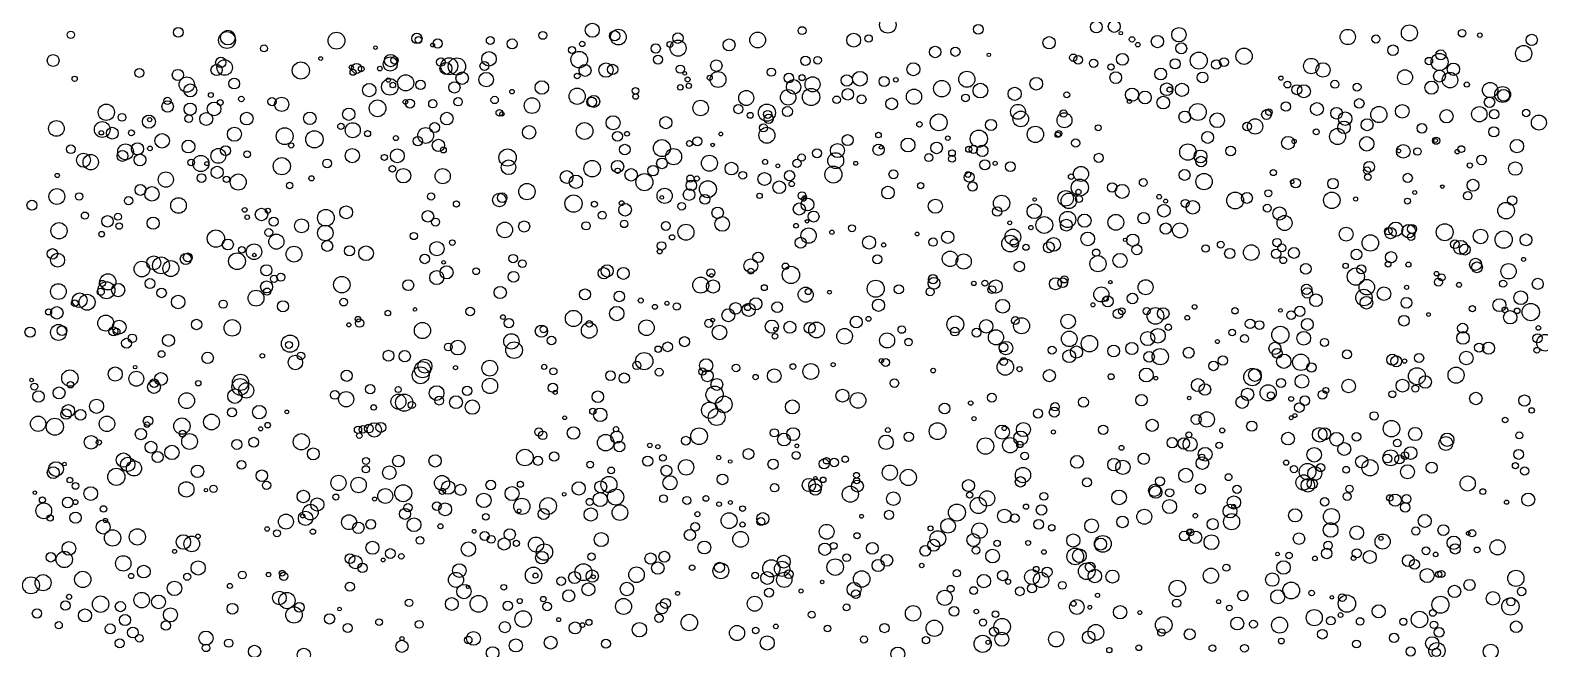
# Model space of a CAD drawing. Extents: x -296 to 296, y -196 to 196.
# Drawn here: x 84.6 to 215.2, y 38.5 to 92 of the extents above; entities that cross this region are included whole.
import ezdxf

# ---------------------------------------------------------------- set-up
doc = ezdxf.new("R2010")
doc.units = 0

msp = doc.modelspace()

# ---------------------------------------------------------------- linework, layer by layer
at = {"layer": 'VIA'}
for centre, radius in [((158.822, 92.4856), 0.7156), ((176.858, 92.304), 0.5069), ((178.4044, 92.3496), 0.5149), ((88.1592, 91.6204), 0.3103), ((97.4573, 91.8365), 0.4119), ((101.6659, 91.1706), 0.73), ((101.7436, 91.3801), 0.6342), ((111.1408, 91.1186), 0.7317), ((118.0887, 91.315), 0.4481), ((118.2341, 91.183), 0.292), ((124.4411, 91.1332), 0.3438), ((128.9829, 91.5728), 0.3383), ((133.2615, 92.02), 0.6034), ((135.1977, 91.5439), 0.4405), ((135.5215, 91.4239), 0.6789), ((140.6664, 91.3382), 0.4512), ((147.5676, 91.174), 0.6824), ((151.409, 91.9871), 0.3415), ((155.8688, 91.1573), 0.6033), ((157.1621, 91.3066), 0.3186), ((166.649, 92.1007), 0.4166), ((172.7718, 90.9411), 0.5322), ((178.9702, 91.7647), 0.1523), ((179.9433, 91.2299), 0.2339), ((182.1446, 91.0414), 0.5319), ((183.9997, 91.6298), 0.6254), ((198.6036, 91.4351), 0.6614), ((201.0403, 91.2606), 0.3477), ((203.9332, 91.7919), 0.6949), ((208.4961, 91.7644), 0.3265), ((210.0287, 91.5934), 0.2), ((214.5157, 91.1818), 0.4936), ((104.8759, 90.4467), 0.301), ((114.511, 90.5094), 0.1556), ((119.4523, 90.7434), 0.1612), ((119.8834, 90.8715), 0.3938), ((124.3279, 89.5451), 0.6268), ((126.3258, 90.8357), 0.434), ((131.507, 90.3096), 0.307), ((132.1291, 89.4768), 0.7183), ((132.3918, 90.8334), 0.2317), ((138.7518, 90.4376), 0.3952), ((139.9805, 90.7989), 0.2489), ((140.6823, 90.4706), 0.6961), ((145.0981, 90.7498), 0.5174), ((162.9145, 90.1414), 0.4933), ((164.6667, 90.1623), 0.3996), ((180.4489, 90.7725), 0.1995), ((184.1983, 90.4549), 0.4719), ((185.7176, 89.3927), 0.7375), ((189.6381, 89.7708), 0.7018), ((202.5126, 90.2926), 0.4561), ((206.6438, 89.8871), 0.4352), ((213.8171, 90.0013), 0.7033), ((86.631, 89.4032), 0.5121), ((100.767, 88.5812), 0.4842), ((101.1291, 89.2405), 0.4482), ((101.4641, 88.792), 0.6696), ((108.0564, 88.5398), 0.7434), ((109.7686, 89.5703), 0.1618), ((112.4225, 88.8229), 0.1842), ((112.875, 88.7187), 0.4365), ((113.2722, 88.6727), 0.244), ((114.8894, 88.702), 0.1977), ((115.7846, 89.1022), 0.6137), ((115.8222, 89.3966), 0.5367), ((116.1575, 89.418), 0.3234), ((120.1543, 89.2707), 0.3697), ((120.6001, 88.721), 0.5181), ((120.8908, 88.9117), 0.7339), ((121.5522, 88.8883), 0.7452), ((123.9315, 88.9315), 0.3831), ((132.6344, 88.5496), 0.5187), ((134.4436, 88.5726), 0.6188), ((135.022, 88.6288), 0.4443), ((138.9501, 89.4826), 0.3871), ((140.8682, 88.6545), 0.3545), ((143.989, 88.959), 0.4942), ((151.6984, 89.3742), 0.403), ((152.7467, 89.4284), 0.3306), ((161.0315, 88.65), 0.5655), ((167.5631, 89.8895), 0.1515), ((174.8606, 89.6492), 0.3157), ((175.282, 89.4613), 0.3664), ((176.6184, 89.1612), 0.3583), ((178.1322, 88.843), 0.2703), ((179.1138, 89.5036), 0.5154), ((183.6797, 89.1117), 0.4424), ((187.2309, 89.0595), 0.4122), ((187.8993, 89.2617), 0.3821), ((195.4431, 88.9269), 0.6631), ((196.4578, 88.5871), 0.6203), ((205.6235, 89.3566), 0.3206), ((206.5395, 89.2745), 0.7364), ((207.7374, 88.6425), 0.5324), ((88.4903, 87.8233), 0.2262), ((94.0809, 88.3321), 0.3855), ((97.4217, 88.1541), 0.4847), ((98.1861, 87.3187), 0.6618), ((102.2898, 87.4046), 0.4651), ((112.5655, 88.3807), 0.2592), ((115.7519, 87.1242), 0.7138), ((115.6204, 87.7077), 0.187), ((116.0129, 87.2763), 0.2395), ((117.1224, 87.468), 0.6961), ((118.4128, 87.2921), 0.4053), ((121.3394, 87.073), 0.4844), ((122.005, 87.8746), 0.5415), ((124.0873, 87.7514), 0.625), ((128.8934, 87.0692), 0.5847), ((131.9572, 88.0613), 0.2412), ((141.2625, 88.2833), 0.156), ((141.5099, 87.7641), 0.2192), ((143.4227, 87.9148), 0.2157), ((144.1369, 87.7579), 0.6857), ((148.7418, 88.3952), 0.358), ((150.2642, 87.8932), 0.4123), ((150.6747, 87.1242), 0.6238), ((151.4115, 87.9246), 0.2639), ((152.312, 87.3459), 0.6508), ((155.27, 87.6803), 0.4968), ((156.4137, 87.8262), 0.6331), ((158.4995, 87.5885), 0.4319), ((159.515, 87.7336), 0.1915), ((163.4928, 86.9694), 0.711), ((165.6609, 87.7812), 0.697), ((171.6652, 87.3916), 0.5459), ((178.538, 87.9235), 0.5095), ((182.4279, 88.2328), 0.5094), ((186.0428, 87.9386), 0.4663), ((192.819, 87.879), 0.1815), ((193.3857, 87.3241), 0.2934), ((197.4875, 87.3497), 0.3477), ((203.5581, 87.9527), 0.6458), ((205.8442, 87.055), 0.568), ((206.5373, 88.0549), 0.5115), ((207.4522, 87.7079), 0.6702), ((208.8998, 87.3215), 0.2263), ((210.9143, 86.8501), 0.6595), ((96.5193, 85.914), 0.3063), ((98.491, 86.8166), 0.5561), ((100.2657, 86.4156), 0.2113), ((102.9107, 86.0718), 0.2367), ((105.5595, 85.8485), 0.3601), ((106.3996, 85.6171), 0.6206), ((113.9704, 86.8447), 0.572), ((121.6501, 85.842), 0.3695), ((124.816, 85.9922), 0.3175), ((126.3191, 86.7071), 0.1942), ((128.0476, 85.5058), 0.6734), ((131.9529, 86.3118), 0.7022), ((133.212, 85.8172), 0.4271), ((133.3845, 85.8685), 0.5202), ((136.9942, 86.7879), 0.2888), ((137.0071, 86.2848), 0.2382), ((140.8763, 87.0763), 0.2383), ((141.6067, 87.2113), 0.229), ((146.5796, 86.1649), 0.6522), ((150.2052, 86.2168), 0.6657), ((152.1854, 86.2459), 0.7472), ((154.3995, 86.0089), 0.3226), ((155.3609, 86.4772), 0.4945), ((156.5508, 86.0441), 0.3854), ((161.0861, 86.2731), 0.6586), ((165.54, 86.1721), 0.3296), ((166.8267, 86.8004), 0.6342), ((169.7943, 86.5264), 0.569), ((174.2984, 86.4367), 0.2578), ((179.9448, 86.4477), 0.5712), ((181.0622, 86.2056), 0.5502), ((182.6435, 85.7657), 0.5472), ((182.9425, 86.917), 0.5438), ((183.198, 86.8885), 0.2228), ((184.2654, 86.8701), 0.5665), ((194.1979, 86.8795), 0.4302), ((194.8058, 86.7395), 0.5631), ((199.4092, 87.0968), 0.3411), ((210.8603, 85.794), 0.4505), ((211.9988, 86.464), 0.6878), ((212.0823, 86.3994), 0.5109), ((91.2272, 84.9272), 0.7025), ((96.5327, 85.4259), 0.4929), ((98.4763, 85.1907), 0.5259), ((99.867, 84.3476), 0.5601), ((100.5491, 85.2212), 0.5926), ((101.0859, 85.772), 0.2531), ((103.3781, 84.3804), 0.5488), ((108.8256, 84.4069), 0.5398), ((112.1969, 84.7522), 0.5315), ((114.6906, 85.2694), 0.7222), ((117.0926, 85.8152), 0.2022), ((117.4871, 85.6789), 0.3863), ((119.4659, 85.6628), 0.3561), ((120.6794, 84.3831), 0.5423), ((125.2231, 84.8829), 0.2857), ((125.4406, 84.7798), 0.187), ((142.6296, 85.2934), 0.6699), ((145.8947, 85.201), 0.3964), ((146.9176, 84.6624), 0.2585), ((148.3628, 84.8904), 0.739), ((148.4293, 84.7387), 0.3496), ((150.1387, 84.9893), 0.4339), ((159.1588, 85.6558), 0.5077), ((170.0807, 84.9675), 0.6457), ((170.318, 84.3521), 0.6723), ((174.1023, 84.2387), 0.6443), ((174.0278, 84.8242), 0.3114), ((179.7205, 85.8704), 0.1833), ((184.5061, 84.526), 0.5045), ((185.6299, 84.9493), 0.7328), ((187.3095, 84.2367), 0.6339), ((191.5754, 84.7323), 0.4216), ((191.7881, 84.9335), 0.2785), ((193.2486, 85.4232), 0.4053), ((195.9334, 85.2143), 0.5574), ((197.6378, 84.8446), 0.5041), ((198.3779, 84.3711), 0.5835), ((199.5935, 85.6902), 0.4158), ((201.2939, 84.7304), 0.6994), ((203.3103, 85.0088), 0.5922), ((207.1418, 84.5813), 0.5759), ((209.9811, 84.7612), 0.662), ((211.2697, 84.7601), 0.405), ((214.0355, 84.866), 0.322), ((86.912, 83.526), 0.6782), ((90.875, 83.4396), 0.6819), ((91.7479, 83.1174), 0.5104), ((92.5877, 84.4851), 0.3376), ((94.9116, 84.1168), 0.5654), ((94.981, 84.2903), 0.182), ((98.3585, 84.3766), 0.3298), ((102.3039, 83.0287), 0.6078), ((106.6561, 82.8602), 0.7315), ((111.5238, 83.7098), 0.2785), ((112.5459, 83.376), 0.6488), ((118.8543, 82.9239), 0.6828), ((119.6302, 83.6092), 0.4296), ((127.798, 83.1913), 0.5815), ((132.5932, 83.3073), 0.7233), ((135.0574, 84.0207), 0.6067), ((139.6286, 84.0292), 0.5259), ((148.3593, 82.936), 0.6918), ((148.066, 83.5795), 0.3459), ((148.5244, 84.3606), 0.393), ((161.5603, 83.8828), 0.236), ((163.2245, 84.0529), 0.7295), ((167.7458, 83.8303), 0.4855), ((171.5867, 83.0142), 0.7034), ((177.0226, 83.589), 0.2567), ((189.9056, 83.6921), 0.3707), ((190.5894, 83.7014), 0.6588), ((198.2835, 83.6199), 0.5387), ((200.277, 83.8505), 0.5174), ((205.0163, 83.5399), 0.412), ((211.2368, 83.2368), 0.4331), ((215.1348, 84.0369), 0.6486), ((90.795, 83.1549), 0.1915), ((93.4006, 83.1461), 0.2556), ((93.9275, 81.7668), 0.5303), ((96.0564, 82.4588), 0.6269), ((98.3337, 81.9648), 0.5522), ((107.2221, 82.0555), 0.2235), ((109.225, 82.5871), 0.747), ((113.8325, 83.0798), 0.2602), ((116.2769, 82.6913), 0.2143), ((118.1771, 82.4357), 0.4054), ((119.9527, 82.0648), 0.535), ((135.4412, 82.8486), 0.4237), ((136.2597, 83.0694), 0.2098), ((139.2828, 81.8277), 0.7334), ((141.6661, 82.2263), 0.2519), ((142.3554, 82.4162), 0.3869), ((144.3757, 83.0499), 0.1602), ((155.3452, 82.5174), 0.4752), ((158.0144, 82.9562), 0.2371), ((160.5652, 82.0961), 0.6004), ((163.0425, 81.8516), 0.5051), ((164.0082, 82.6902), 0.1948), ((166.6909, 82.6409), 0.7433), ((173.5221, 82.9778), 0.2313), ((173.5966, 83.082), 0.2749), ((175.0735, 82.2645), 0.3557), ((186.4875, 82.7512), 0.5112), ((193.4432, 82.2789), 0.5674), ((193.9669, 82.4084), 0.1853), ((195.8792, 83.2337), 0.2551), ((197.7251, 82.8314), 0.6932), ((200.2472, 82.1977), 0.6236), ((206.2505, 82.4676), 0.3086), ((206.2012, 82.4865), 0.1653), ((213.235, 82.0038), 0.5803), ((88.1593, 81.7307), 0.3789), ((89.2549, 80.7813), 0.6077), ((89.8834, 80.6139), 0.6683), ((92.6271, 81.1568), 0.4738), ((92.8942, 81.5045), 0.6836), ((94.14, 80.8085), 0.5113), ((95.0036, 81.7994), 0.1989), ((99.4061, 80.4978), 0.7017), ((100.9146, 81.1584), 0.6427), ((101.5408, 81.6054), 0.4279), ((103.4108, 81.296), 0.2917), ((106.4049, 80.2657), 0.7452), ((112.4993, 81.1815), 0.6144), ((115.2782, 81.0191), 0.2634), ((116.4004, 81.1624), 0.5974), ((120.3817, 81.6629), 0.2534), ((125.9364, 81.0129), 0.7454), ((136.075, 81.7024), 0.4553), ((139.2847, 80.5087), 0.4611), ((140.2923, 81.0876), 0.6983), ((143.3934, 80.5252), 0.6914), ((143.6772, 82.1043), 0.1525), ((151.3683, 81.008), 0.3157), ((152.69, 81.3857), 0.3919), ((154.3149, 80.7464), 0.6854), ((154.4628, 81.6141), 0.6087), ((158.025, 81.6882), 0.4897), ((158.245, 81.8952), 0.1598), ((162.3613, 81.0081), 0.3472), ((164.3803, 80.907), 0.2982), ((164.3737, 81.386), 0.2875), ((165.8227, 81.7344), 0.2659), ((166.2282, 81.7244), 0.3611), ((166.9931, 81.5937), 0.4861), ((177.0703, 80.9863), 0.3912), ((184.7752, 81.4858), 0.7102), ((185.867, 81.1056), 0.5517), ((185.9246, 80.668), 0.4547), ((188.4733, 81.5816), 0.4183), ((203.4026, 81.547), 0.587), ((203.0194, 81.5898), 0.1686), ((204.6269, 81.5379), 0.323), ((208.0723, 81.5177), 0.193), ((208.4282, 81.7464), 0.2902), ((210.172, 80.8069), 0.4156), ((96.38, 79.1105), 0.6576), ((98.5687, 80.5845), 0.2821), ((99.9184, 80.486), 0.1713), ((100.8207, 79.7326), 0.5245), ((110.3212, 80.5083), 0.3744), ((115.9668, 80.0345), 0.2853), ((116.9239, 79.4428), 0.6288), ((120.3259, 79.4022), 0.6568), ((126.017, 80.1683), 0.6345), ((131.0462, 79.3287), 0.5596), ((133.2471, 80.0497), 0.7137), ((135.4528, 80.2315), 0.5295), ((135.4558, 79.867), 0.2249), ((136.627, 79.5216), 0.537), ((138.5248, 79.8803), 0.4525), ((145.3012, 80.0556), 0.5502), ((146.2802, 79.4816), 0.3333), ((148.1498, 79.1572), 0.5598), ((148.2028, 80.638), 0.2224), ((149.3101, 80.2996), 0.1647), ((150.3232, 79.445), 0.4448), ((150.9684, 80.5089), 0.3567), ((154.1139, 79.5422), 0.7382), ((156.045, 80.5147), 0.1696), ((159.3124, 79.573), 0.389), ((165.8686, 79.3064), 0.4341), ((165.762, 79.5431), 0.2423), ((167.2191, 80.3823), 0.4364), ((168.1059, 80.5115), 0.1821), ((169.4286, 80.2297), 0.4221), ((175.5321, 79.5974), 0.6496), ((184.4934, 79.5121), 0.4701), ((192.1607, 79.7172), 0.266), ((200.2686, 79.8966), 0.3114), ((200.4636, 80.2154), 0.4639), ((203.787, 79.2456), 0.4026), ((209.1604, 80.3274), 0.2259), ((213.0964, 80.0578), 0.5805), ((86.9856, 79.4623), 0.1835), ((94.1807, 78.2149), 0.4698), ((95.174, 77.8725), 0.6246), ((99.4669, 79.241), 0.3722), ((101.6209, 79.1316), 0.2758), ((102.6389, 78.8972), 0.6936), ((107.0867, 78.6006), 0.2805), ((108.971, 79.2126), 0.2267), ((127.6109, 78.066), 0.705), ((131.8451, 78.9174), 0.5818), ((137.7679, 78.8876), 0.7392), ((139.5183, 77.704), 0.658), ((141.8248, 78.6128), 0.4573), ((141.7431, 79.1924), 0.3112), ((142.2987, 79.2009), 0.2226), ((143.2597, 78.2749), 0.736), ((149.4307, 78.4455), 0.5417), ((150.5075, 78.7281), 0.2302), ((158.836, 77.9852), 0.5442), ((161.6669, 78.5838), 0.2707), ((166.15, 78.5065), 0.3944), ((174.6776, 79.3622), 0.2347), ((175.4315, 78.4157), 0.738), ((178.2227, 78.4247), 0.4099), ((179.0952, 78.0875), 0.6011), ((180.913, 78.8511), 0.3368), ((186.1771, 78.935), 0.7063), ((193.7877, 78.9182), 0.1631), ((194.0974, 78.8014), 0.4124), ((197.3284, 78.7547), 0.4591), ((200.3435, 79.3261), 0.2816), ((206.7826, 78.4953), 0.1504), ((209.4348, 78.6122), 0.5171), ((84.7985, 76.8891), 0.4321), ((86.9507, 77.6439), 0.68), ((88.8875, 77.6527), 0.3196), ((93.1552, 77.284), 0.363), ((97.4711, 76.8662), 0.6753), ((119.3176, 77.6489), 0.3066), ((121.5118, 76.9997), 0.2634), ((125.2247, 77.3422), 0.5805), ((125.4657, 77.5368), 0.4157), ((131.6373, 77.0328), 0.748), ((133.4441, 76.9806), 0.262), ((136.0991, 76.4981), 0.5414), ((135.8034, 77.0664), 0.2093), ((139.2719, 77.5637), 0.1586), ((140.9998, 76.8021), 0.3285), ((141.6291, 77.8091), 0.5023), ((142.9977, 77.4031), 0.4251), ((147.7274, 77.7009), 0.2308), ((151.1666, 76.5605), 0.5235), ((151.3945, 77.713), 0.3372), ((151.8693, 76.9519), 0.5557), ((151.5494, 77.4272), 0.1979), ((151.6467, 77.5791), 0.1555), ((162.9362, 76.8062), 0.611), ((168.6612, 77.0568), 0.7031), ((171.5192, 77.384), 0.1507), ((174.2065, 77.4852), 0.6716), ((174.4774, 77.2637), 0.6687), ((175.351, 77.4263), 0.2997), ((175.3131, 78.0413), 0.2327), ((182.2916, 77.6168), 0.2029), ((182.8497, 77.2458), 0.1725), ((184.5452, 77.0449), 0.3397), ((185.2041, 76.7113), 0.5822), ((188.8606, 77.3017), 0.7254), ((189.8785, 77.522), 0.4712), ((191.7348, 77.9207), 0.2937), ((197.2198, 77.3171), 0.7145), ((199.2808, 77.4261), 0.1783), ((203.768, 77.2494), 0.2546), ((204.3961, 77.9914), 0.1713), ((208.9867, 77.7074), 0.3612), ((212.3004, 76.4216), 0.718), ((212.8119, 77.3042), 0.4063), ((89.3773, 75.994), 0.3085), ((91.3271, 75.4996), 0.4975), ((92.2365, 75.8965), 0.3026), ((95.2737, 75.3412), 0.5259), ((103.198, 76.4874), 0.2058), ((103.4133, 75.8543), 0.1928), ((104.6524, 76.0919), 0.5378), ((105.2105, 76.4105), 0.218), ((105.7012, 75.4715), 0.392), ((110.2183, 75.8032), 0.7235), ((111.9703, 76.2789), 0.5579), ((119.0438, 75.931), 0.4995), ((119.7049, 75.4378), 0.3456), ((134.1263, 76.0202), 0.3451), ((144.1078, 76.2305), 0.4976), ((144.4981, 75.2692), 0.6359), ((152.3997, 75.9129), 0.4737), ((168.283, 76.3406), 0.4011), ((171.4949, 76.3665), 0.6317), ((172.3554, 75.1832), 0.7268), ((174.3778, 75.6573), 0.7037), ((175.8343, 75.5569), 0.5673), ((178.5497, 75.4167), 0.6838), ((180.953, 75.7727), 0.4929), ((182.696, 76.4172), 0.5477), ((191.6382, 76.6394), 0.3347), ((192.699, 76.1755), 0.5745), ((193.1364, 75.3548), 0.6526), ((87.1367, 74.6835), 0.6998), ((90.8228, 74.388), 0.2397), ((92.3468, 75.0905), 0.2816), ((100.7076, 74.0067), 0.7438), ((105.2805, 74.5302), 0.34), ((108.1177, 75.1046), 0.6051), ((110.1705, 74.488), 0.6706), ((117.8234, 74.2265), 0.3122), ((125.6929, 74.7563), 0.6738), ((127.3682, 75.0527), 0.4784), ((132.724, 75.1078), 0.3586), ((136.0185, 75.2739), 0.3205), ((139.623, 75.1033), 0.3863), ((141.3647, 74.5583), 0.6907), ((150.887, 75.1168), 0.1975), ((151.9712, 74.2609), 0.6606), ((151.8315, 75.498), 0.1568), ((153.9881, 74.5544), 0.1906), ((155.7217, 74.8979), 0.3007), ((161.3595, 74.4032), 0.1612), ((164.0065, 74.1196), 0.5356), ((169.6319, 74.143), 0.6839), ((169.3635, 75.3643), 0.1662), ((171.202, 74.9562), 0.1911), ((174.263, 75.1684), 0.5136), ((176.1129, 73.9771), 0.5936), ((182.8546, 74.8726), 0.485), ((184.0958, 74.7157), 0.6509), ((198.4605, 74.3867), 0.6007), ((202.1068, 74.646), 0.3246), ((202.3083, 74.4859), 0.4878), ((202.7528, 74.8155), 0.6177), ((203.8726, 74.6487), 0.5829), ((204.078, 74.1543), 0.3159), ((204.156, 74.8335), 0.3854), ((206.9881, 74.5528), 0.7303), ((210.0884, 74.1951), 0.6316), ((212.0876, 73.9167), 0.7466), ((86.5694, 72.6846), 0.4535), ((101.7455, 73.495), 0.4695), ((102.9558, 73.0344), 0.2883), ((104.0044, 72.8688), 0.6706), ((105.9396, 73.7418), 0.6545), ((107.4584, 72.6646), 0.6828), ((110.3354, 73.3739), 0.4746), ((112.2587, 72.9462), 0.4343), ((113.6905, 72.7378), 0.6349), ((119.8188, 73.1381), 0.6186), ((121.1521, 73.6571), 0.2431), ((139.2419, 73.3722), 0.3676), ((140.162, 74.1153), 0.2291), ((151.2829, 73.6464), 0.4721), ((157.2003, 73.6708), 0.5652), ((158.4609, 73.4564), 0.1845), ((162.7335, 73.7079), 0.3655), ((169.4007, 73.5749), 0.7201), ((169.7652, 73.6198), 0.3596), ((170.7722, 73.2591), 0.2663), ((172.7515, 73.2581), 0.4733), ((173.1576, 73.498), 0.5883), ((179.3571, 73.897), 0.155), ((180.018, 73.8585), 0.5291), ((180.3701, 73.0424), 0.4351), ((186.3112, 73.1447), 0.3168), ((187.6174, 73.4805), 0.2922), ((188.3984, 72.7172), 0.4447), ((190.2591, 72.7965), 0.6743), ((192.4857, 73.6555), 0.3659), ((192.8987, 73.1967), 0.3462), ((193.9462, 72.766), 0.4713), ((200.5589, 73.6307), 0.7116), ((207.8601, 73.5108), 0.3737), ((208.3644, 73.2431), 0.6102), ((208.7288, 73.0532), 0.4671), ((214.0235, 73.8954), 0.5117), ((87.0152, 72.1349), 0.6019), ((94.3037, 71.3737), 0.676), ((95.3313, 71.9101), 0.6038), ((95.9652, 71.6884), 0.7287), ((96.8112, 71.4178), 0.6906), ((98.1041, 72.2417), 0.4793), ((98.272, 72.3774), 0.3826), ((102.5337, 72.0479), 0.7246), ((104.0312, 72.5822), 0.1545), ((118.7659, 72.2438), 0.408), ((120.4015, 71.9505), 0.158), ((126.4135, 72.2715), 0.368), ((127.2188, 71.836), 0.3288), ((139.0847, 72.8931), 0.2101), ((146.9709, 71.6609), 0.5978), ((147.6054, 72.3788), 0.4532), ((149.9811, 71.612), 0.2826), ((157.9169, 72.21), 0.4001), ((164.2051, 72.2551), 0.6715), ((165.3869, 72.0209), 0.6574), ((170.2009, 71.5946), 0.4501), ((177.0006, 71.8326), 0.6992), ((176.8452, 72.793), 0.312), ((178.9103, 72.1129), 0.6176), ((192.4062, 72.6962), 0.402), ((193.0226, 72.1375), 0.2945), ((194.9717, 71.3932), 0.4637), ((198.4187, 71.653), 0.228), ((199.353, 72.6276), 0.4613), ((202.0968, 71.7913), 0.2455), ((202.3503, 72.3922), 0.4861), ((203.8543, 71.758), 0.2161), ((209.6576, 71.7783), 0.5217), ((209.7779, 71.5233), 0.4653), ((212.5083, 71.1751), 0.6628), ((213.8076, 72.2097), 0.1729), ((91.3644, 70.262), 0.6982), ((95.0054, 70.1209), 0.4299), ((105.0727, 71.2663), 0.4849), ((105.7332, 70.5231), 0.3111), ((106.3286, 70.6664), 0.3492), ((111.5987, 70.0214), 0.7095), ((119.8054, 70.6328), 0.6068), ((120.6596, 71.0878), 0.5671), ((123.2256, 71.1791), 0.2872), ((126.4503, 70.7019), 0.4672), ((134.2632, 71.0098), 0.4897), ((134.5471, 71.2097), 0.5295), ((135.9501, 70.9927), 0.5146), ((142.64, 69.983), 0.69), ((143.5201, 71.0459), 0.3529), ((143.577, 70.813), 0.1641), ((146.9779, 71.197), 0.2457), ((150.4423, 70.8693), 0.7492), ((162.8084, 70.1441), 0.5106), ((162.7338, 70.4947), 0.395), ((173.3228, 70.0952), 0.5151), ((173.9451, 70.1869), 0.4197), ((174.1036, 70.4762), 0.3062), ((199.3012, 70.7223), 0.7452), ((199.776, 71.3405), 0.385), ((206.2793, 70.9723), 0.1888), ((206.4489, 70.2436), 0.3478), ((206.7179, 70.6516), 0.3066), ((215.0379, 70.0925), 0.4784), ((87.081, 69.4294), 0.6781), ((88.9229, 68.6719), 0.6356), ((90.7471, 69.4114), 0.31), ((91.2353, 69.5415), 0.7364), ((90.8903, 70.1286), 0.2609), ((92.2539, 69.557), 0.5741), ((96.0125, 69.3055), 0.4086), ((104.1794, 68.8575), 0.686), ((105.0923, 69.8295), 0.517), ((105.1367, 69.4252), 0.3054), ((117.3431, 69.9796), 0.4724), ((125.2977, 69.3455), 0.5302), ((132.6331, 69.1798), 0.4721), ((135.5967, 69.0052), 0.4543), ((143.7041, 69.8592), 0.5731), ((148.1439, 69.7616), 0.2549), ((151.7207, 69.1578), 0.6516), ((151.9353, 69.4191), 0.2575), ((153.7777, 69.3662), 0.1629), ((157.7743, 69.6738), 0.7372), ((159.7732, 69.6152), 0.3975), ((162.4795, 69.4089), 0.3519), ((166.261, 70.1297), 0.1938), ((167.2158, 70.1524), 0.2617), ((167.8249, 69.5877), 0.341), ((168.1539, 69.8682), 0.5716), ((177.2886, 69.1746), 0.649), ((178.0693, 70.2452), 0.1508), ((179.9834, 68.8269), 0.4551), ((181.1171, 69.8012), 0.648), ((195.045, 69.6182), 0.4463), ((195.1063, 69.3009), 0.4472), ((195.8559, 68.6737), 0.5434), ((199.9998, 68.9094), 0.7105), ((200.2481, 69.7995), 0.6695), ((201.733, 69.2378), 0.5833), ((203.6939, 69.7943), 0.1767), ((208.2287, 70.0082), 0.2126), ((212.041, 70.108), 0.3082), ((213.5697, 68.8921), 0.5906), ((86.2359, 67.6612), 0.2587), ((86.9457, 67.5887), 0.5389), ((88.5022, 68.4202), 0.2942), ((89.5655, 68.5012), 0.6854), ((97.4407, 68.522), 0.5833), ((101.3367, 68.3373), 0.3567), ((106.5072, 68.1548), 0.4838), ((111.7656, 68.5128), 0.3345), ((117.9261, 67.8826), 0.1557), ((122.6979, 67.7009), 0.3637), ((135.38, 67.5243), 0.6236), ((137.4512, 68.654), 0.2173), ((138.6802, 68.1058), 0.215), ((139.715, 68.4132), 0.1733), ((140.5678, 68.1335), 0.3112), ((145.03, 67.379), 0.5593), ((145.6535, 67.9705), 0.5036), ((146.7888, 67.8455), 0.5696), ((146.6949, 68.0339), 0.2552), ((147.4099, 68.3618), 0.5277), ((149.2595, 68.08), 0.4637), ((158.0147, 68.2392), 0.5312), ((168.7559, 68.1533), 0.5991), ((176.5632, 68.2806), 0.1747), ((177.847, 68.5837), 0.4732), ((177.6966, 68.7851), 0.2024), ((178.7249, 67.5025), 0.4181), ((179.0662, 67.7195), 0.2889), ((181.2098, 67.7337), 0.3013), ((181.9658, 67.3171), 0.7189), ((182.6415, 67.5253), 0.5019), ((185.3579, 68.1049), 0.2036), ((188.8432, 67.7647), 0.2722), ((192.7812, 67.7901), 0.1583), ((194.4521, 67.7161), 0.4451), ((200.2208, 68.4568), 0.5444), ((203.6739, 68.4575), 0.4648), ((209.3824, 67.9465), 0.271), ((211.72, 68.2495), 0.5614), ((212.1914, 67.8378), 0.2472), ((213.257, 67.7592), 0.242), ((214.4356, 67.6545), 0.7499), ((91.1829, 66.6965), 0.6899), ((92.3326, 66.3485), 0.5996), ((99.0324, 66.5792), 0.4503), ((102.1204, 66.2851), 0.7113), ((112.2031, 66.5478), 0.1739), ((112.9944, 67.0401), 0.2389), ((113.1334, 66.6974), 0.3614), ((115.5739, 67.5678), 0.2389), ((118.5745, 66.0585), 0.7031), ((125.5308, 67.2154), 0.2004), ((126.0487, 66.6945), 0.4062), ((131.636, 67.098), 0.7049), ((132.9924, 66.0658), 0.6768), ((133.0028, 66.6318), 0.2786), ((137.9478, 66.2965), 0.6715), ((143.3422, 66.6763), 0.3492), ((143.664, 66.9508), 0.1667), ((148.7872, 66.3927), 0.5714), ((150.3518, 66.3356), 0.5211), ((152.0592, 66.2911), 0.4739), ((152.6585, 66.1), 0.6818), ((156.0902, 66.7877), 0.5105), ((157.1527, 67.0735), 0.2099), ((164.6563, 66.5888), 0.7271), ((167.3352, 66.4191), 0.5777), ((169.8499, 66.9238), 0.3335), ((170.3911, 66.4658), 0.6906), ((174.4183, 66.842), 0.6293), ((183.0819, 66.3402), 0.2755), ((184.7237, 67.1672), 0.2028), ((190.1539, 66.6369), 0.416), ((190.9622, 66.5266), 0.3829), ((193.7015, 67.3888), 0.3812), ((195.1078, 66.5876), 0.5164), ((203.4622, 66.9072), 0.4611), ((205.5932, 67.4397), 0.1613), ((208.5398, 66.2535), 0.4378), ((212.6558, 67.2004), 0.5745), ((84.6369, 65.915), 0.4428), ((87.0924, 65.8877), 0.6906), ((87.3963, 66.0451), 0.4211), ((91.8443, 65.9835), 0.3906), ((92.1143, 65.9668), 0.2959), ((92.9731, 64.9582), 0.4246), ((93.4774, 65.3801), 0.3717), ((96.6048, 65.2057), 0.5222), ((107.1191, 64.922), 0.744), ((126.2634, 65.1218), 0.6628), ((128.8609, 66.0015), 0.5325), ((129.0439, 66.164), 0.2994), ((129.7403, 65.2004), 0.3717), ((141.2356, 65.0925), 0.4361), ((144.265, 65.8955), 0.6303), ((149.0604, 65.5568), 0.2442), ((149.1151, 66.1732), 0.1624), ((155.084, 65.5643), 0.6745), ((158.7609, 65.2028), 0.6522), ((160.0287, 66.1386), 0.3233), ((160.6146, 65.0564), 0.3233), ((164.6226, 65.9599), 0.3739), ((166.4923, 65.8705), 0.3831), ((168.1744, 65.4681), 0.6531), ((174.5141, 65.3346), 0.6713), ((176.26, 64.9251), 0.711), ((181.2931, 65.3653), 0.6099), ((182.1905, 65.6058), 0.6294), ((188.6002, 65.8957), 0.2842), ((189.6801, 65.3591), 0.3401), ((192.7731, 65.6852), 0.7388), ((194.8001, 65.3853), 0.5948), ((196.5903, 65.0261), 0.3508), ((208.5707, 65.4128), 0.5462), ((215.0203, 65.3829), 0.3996), ((215.0907, 66.276), 0.2013), ((215.6706, 64.9982), 0.7172), ((96.0055, 64.0175), 0.293), ((99.9967, 63.6897), 0.4924), ((104.7227, 63.8671), 0.2003), ((107.0232, 64.8152), 0.2981), ((108.0618, 63.8638), 0.3331), ((115.6377, 63.8776), 0.4729), ((117.039, 63.8354), 0.4917), ((120.8088, 64.6347), 0.3306), ((121.633, 64.5813), 0.6356), ((126.496, 64.3559), 0.717), ((137.7517, 63.4089), 0.7474), ((138.9584, 64.4421), 0.2722), ((139.7765, 64.6478), 0.4211), ((168.8312, 64.6045), 0.3814), ((169.0428, 64.5406), 0.5812), ((173.0314, 64.3574), 0.3398), ((174.5104, 63.835), 0.5522), ((175.141, 64.1975), 0.527), ((178.3547, 64.2836), 0.5066), ((179.9277, 64.4974), 0.5266), ((181.4221, 63.782), 0.4572), ((182.3837, 63.7955), 0.7011), ((184.8435, 64.1386), 0.4667), ((187.3298, 65.1046), 0.1723), ((192.3025, 64.5129), 0.5235), ((192.5029, 64.0878), 0.4296), ((193.0727, 63.4034), 0.6195), ((194.5438, 63.3148), 0.7095), ((198.5374, 63.9867), 0.3884), ((202.4606, 63.5306), 0.4829), ((204.7721, 63.6804), 0.3986), ((208.8588, 63.6792), 0.5893), ((209.9688, 64.5756), 0.3937), ((210.7862, 64.5314), 0.5228), ((214.9599, 64.351), 0.2519), ((92.0007, 62.2947), 0.6098), ((93.7208, 62.8915), 0.1506), ((107.5815, 63.2999), 0.6291), ((118.4119, 62.1855), 0.7283), ((118.5765, 62.6706), 0.6989), ((118.7851, 62.9711), 0.6033), ((121.4299, 62.8472), 0.1742), ((124.3903, 62.8022), 0.6784), ((129.1071, 62.9136), 0.2241), ((129.8997, 62.5265), 0.3076), ((137.1137, 63.0405), 0.3593), ((139.0466, 62.459), 0.3358), ((142.7931, 62.5059), 0.3127), ((143.1086, 63.0395), 0.5741), ((145.6936, 62.8232), 0.3278), ((148.9976, 62.1459), 0.5957), ((150.617, 62.9401), 0.2463), ((152.1631, 62.5159), 0.6891), ((154.0967, 63.1089), 0.1786), ((158.2721, 63.4435), 0.1847), ((158.6306, 63.2927), 0.3401), ((162.7456, 62.5954), 0.1984), ((168.9848, 62.8943), 0.709), ((168.8359, 63.3757), 0.3325), ((170.2181, 62.7165), 0.2245), ((172.7923, 62.1541), 0.5217), ((181.1812, 62.2082), 0.6008), ((186.9941, 62.9993), 0.4164), ((187.8059, 63.4641), 0.4092), ((190.3531, 62.0289), 0.7466), ((190.5722, 62.2058), 0.5422), ((195.4695, 62.8592), 0.3967), ((202.7981, 63.3923), 0.4732), ((203.5179, 63.416), 0.19), ((204.5881, 62.1086), 0.736), ((207.9729, 62.2008), 0.6969), ((84.7652, 61.7781), 0.1557), ((85.0039, 61.2078), 0.294), ((88.0738, 61.9409), 0.7067), ((88.1273, 61.3678), 0.2746), ((93.8251, 61.8898), 0.6455), ((95.3478, 61.1679), 0.5544), ((95.358, 61.499), 0.3736), ((95.9531, 61.8622), 0.5571), ((99.1816, 61.5054), 0.235), ((102.817, 61.1837), 0.7198), ((102.8364, 61.5808), 0.7012), ((103.3272, 60.8767), 0.6578), ((112.017, 62.1422), 0.4826), ((114.053, 60.9839), 0.4075), ((124.414, 61.2659), 0.663), ((129.8486, 61.1059), 0.394), ((134.8365, 62.1552), 0.4127), ((136.026, 61.942), 0.4491), ((143.223, 62.1341), 0.5057), ((144.0331, 61.3943), 0.5109), ((147.385, 62.0322), 0.2318), ((159.3872, 61.512), 0.3736), ((178.1367, 62.0679), 0.2536), ((182.0057, 61.935), 0.1604), ((185.6469, 61.3391), 0.5641), ((186.2474, 60.9584), 0.5011), ((191.7207, 60.6682), 0.7016), ((192.8293, 61.5194), 0.3943), ((194.6422, 61.6628), 0.5923), ((198.6808, 61.2559), 0.5862), ((203.3382, 61.29), 0.5519), ((205.3058, 61.6024), 0.5386), ((85.3619, 60.3524), 0.5016), ((87.1443, 60.662), 0.5178), ((90.3837, 59.5069), 0.6135), ((98.1807, 59.9928), 0.6805), ((102.3507, 60.3816), 0.6223), ((110.9832, 60.4857), 0.3774), ((111.9756, 60.1132), 0.6577), ((116.4974, 59.9058), 0.651), ((116.4729, 60.9572), 0.2639), ((116.9932, 59.8219), 0.7452), ((119.7954, 60.6469), 0.6388), ((120.0245, 59.9955), 0.3777), ((121.4727, 59.8591), 0.5537), ((122.4358, 60.8423), 0.4025), ((130.05, 60.711), 0.1745), ((133.7405, 60.3311), 0.5042), ((143.8419, 60.5062), 0.7457), ((144.6419, 59.6703), 0.7143), ((154.8965, 60.424), 0.5607), ((156.2437, 60.0153), 0.6812), ((167.8208, 60.2523), 0.385), ((175.74, 59.8537), 0.434), ((180.7651, 60.038), 0.4999), ((184.8862, 60.226), 0.1529), ((189.4672, 59.8609), 0.5435), ((189.9439, 60.5393), 0.5323), ((191.956, 60.4473), 0.3073), ((193.7052, 60.1431), 0.2076), ((194.8897, 59.9992), 0.4169), ((196.4077, 60.5061), 0.3747), ((196.7113, 60.8833), 0.2505), ((202.461, 60.5522), 0.295), ((204.441, 61.0361), 0.3045), ((209.6832, 60.1777), 0.5412), ((213.8857, 60.0059), 0.4858), ((87.7425, 58.8267), 0.4473), ((87.9439, 59.1214), 0.5385), ((89.001, 58.7719), 0.463), ((100.3308, 58.1488), 0.6824), ((102.1008, 58.9766), 0.3864), ((104.4582, 59.0022), 0.5848), ((106.844, 59.0212), 0.1614), ((114.3531, 59.4067), 0.2361), ((117.649, 59.6179), 0.3097), ((122.8906, 59.4341), 0.6197), ((133.31, 59.0737), 0.2702), ((133.9485, 58.7676), 0.5848), ((143.4159, 59.1644), 0.7014), ((144.0172, 58.5789), 0.7303), ((150.566, 59.4507), 0.6008), ((163.7334, 59.3139), 0.4638), ((165.9908, 59.7869), 0.1918), ((171.8081, 58.8795), 0.3933), ((173.2219, 59.0087), 0.4348), ((173.286, 59.4714), 0.3698), ((185.4981, 58.3724), 0.4344), ((186.4096, 58.3747), 0.6604), ((194.0309, 58.704), 0.1737), ((194.4154, 59.3961), 0.4144), ((200.8865, 58.6792), 0.3594), ((214.5142, 59.1488), 0.2358), ((85.3316, 57.9949), 0.6598), ((86.7761, 57.7382), 0.7379), ((91.2836, 57.9887), 0.67), ((94.218, 57.1009), 0.4889), ((94.8373, 58.2466), 0.4087), ((94.7491, 57.9259), 0.2306), ((97.7637, 57.7926), 0.7051), ((104.5773, 57.5576), 0.1781), ((105.1851, 57.8724), 0.2389), ((112.9975, 57.4756), 0.3135), ((113.4259, 57.5134), 0.3227), ((113.9405, 57.5768), 0.3785), ((114.4071, 57.4694), 0.6199), ((114.976, 57.6794), 0.4287), ((128.641, 57.2841), 0.3522), ((130.872, 58.5135), 0.1615), ((131.6356, 57.1933), 0.5362), ((135.3125, 57.5214), 0.2246), ((142.4921, 56.9218), 0.7207), ((149.0086, 57.2099), 0.3498), ((150.6356, 57.1005), 0.5575), ((158.8272, 57.4501), 0.2086), ((163.1246, 57.3549), 0.7246), ((166.2764, 58.4329), 0.1767), ((168.7253, 57.2704), 0.6099), ((168.892, 57.5957), 0.1841), ((170.5478, 57.4949), 0.6073), ((173.14, 57.2846), 0.1742), ((177.4463, 57.4753), 0.3977), ((181.6875, 57.8629), 0.5225), ((187.7469, 57.4151), 0.2162), ((190.3002, 57.7897), 0.4415), ((193.7046, 58.5139), 0.1665), ((196.1724, 57.0439), 0.6332), ((196.5875, 57.1151), 0.5278), ((202.3829, 57.5692), 0.711), ((204.4335, 57.1123), 0.5729), ((212.2173, 58.3211), 0.2359), ((89.91, 56.3952), 0.5883), ((90.5861, 56.3835), 0.2261), ((95.0872, 55.9686), 0.5088), ((97.8149, 57.1442), 0.2868), ((98.4275, 56.4651), 0.6814), ((102.5205, 56.2048), 0.4282), ((103.979, 56.3995), 0.4234), ((108.0954, 56.4369), 0.7041), ((113.1172, 56.9707), 0.2373), ((128.9738, 56.9953), 0.3701), ((134.415, 56.3564), 0.7118), ((135.3769, 56.8397), 0.5209), ((135.6081, 56.0286), 0.4634), ((138.2384, 56.1278), 0.1905), ((138.9399, 56.0194), 0.1831), ((141.3551, 56.5318), 0.3777), ((149.838, 56.6325), 0.5538), ((150.9529, 56.0802), 0.1639), ((158.6664, 56.3959), 0.6252), ((160.6318, 56.8679), 0.4083), ((167.2712, 56.0668), 0.7113), ((169.4093, 56.1353), 0.6594), ((170.3183, 56.752), 0.6099), ((170.2445, 56.2082), 0.2755), ((183.4209, 56.3574), 0.446), ((184.4157, 56.2951), 0.4952), ((184.9617, 56.2224), 0.6072), ((184.866, 57.0402), 0.2546), ((187.4792, 56.1278), 0.2758), ((193.4352, 56.7117), 0.5491), ((197.6415, 56.6602), 0.5916), ((198.2987, 55.8117), 0.5572), ((199.3568, 56.8716), 0.3775), ((202.8784, 56.326), 0.3293), ((207.0851, 56.2896), 0.6091), ((207.209, 56.6097), 0.5786), ((213.4436, 56.993), 0.2995), ((92.7103, 54.8562), 0.6184), ((93.0832, 54.4824), 0.6176), ((95.666, 55.1154), 0.4783), ((96.9029, 55.5127), 0.6197), ((109.1311, 55.3951), 0.5156), ((113.6974, 54.7834), 0.2972), ((116.495, 54.7682), 0.5077), ((119.664, 54.7889), 0.5337), ((127.4335, 55.0765), 0.7143), ((128.5569, 54.7951), 0.3947), ((129.9634, 55.1533), 0.4057), ((138.0537, 54.7608), 0.436), ((139.3726, 55.0482), 0.2888), ((141.3765, 54.2307), 0.6655), ((144.1933, 55.0675), 0.1855), ((145.194, 54.731), 0.1534), ((146.7663, 55.3845), 0.4642), ((148.9033, 54.4984), 0.4446), ((150.899, 55.259), 0.3376), ((153.3112, 54.5217), 0.4329), ((153.5262, 54.7981), 0.276), ((154.1908, 54.6451), 0.3654), ((155.1393, 54.9269), 0.2772), ((170.6695, 55.2161), 0.3308), ((175.1888, 54.6985), 0.5552), ((178.3855, 54.4627), 0.5396), ((179.1544, 54.2326), 0.6172), ((179.0355, 55.9121), 0.2065), ((180.9572, 54.9695), 0.4893), ((186.029, 54.5899), 0.5471), ((186.2662, 55.3537), 0.595), ((185.9883, 55.1146), 0.2566), ((193.2784, 54.6335), 0.225), ((195.6987, 55.3115), 0.6293), ((199.8097, 54.7136), 0.5351), ((200.5269, 54.1923), 0.7005), ((202.3193, 55.0527), 0.6814), ((202.0255, 54.9916), 0.3876), ((203.0769, 54.9162), 0.3932), ((203.5428, 55.2485), 0.3255), ((204.0406, 55.4597), 0.5513), ((213.3855, 55.3467), 0.4274), ((86.6391, 53.7684), 0.5179), ((86.8765, 54.0775), 0.6377), ((87.6089, 54.5075), 0.16), ((92.0959, 53.4063), 0.743), ((93.6208, 54.1388), 0.6593), ((99.1165, 53.8814), 0.5366), ((102.9217, 54.4452), 0.3843), ((104.6796, 53.5024), 0.4989), ((111.3105, 52.8851), 0.6596), ((113.675, 54.061), 0.3098), ((115.7093, 53.7669), 0.579), ((133.0749, 54.4672), 0.2901), ((134.8892, 53.9661), 0.2892), ((139.6657, 53.935), 0.4695), ((144.5197, 53.1887), 0.4608), ((156.1146, 53.5428), 0.2517), ((158.9982, 53.7732), 0.6541), ((160.5872, 53.3543), 0.7016), ((170.5116, 53.5626), 0.6602), ((184.5937, 53.5335), 0.6099), ((188.2913, 53.3794), 0.2982), ((193.9517, 54.0768), 0.3113), ((194.7844, 52.9151), 0.6654), ((195.1267, 53.8517), 0.7213), ((195.7483, 53.6935), 0.606), ((196.2623, 54.1965), 0.3525), ((198.4641, 54.0231), 0.2878), ((203.77, 53.8472), 0.6048), ((205.8672, 54.2056), 0.4799), ((213.1062, 54.3728), 0.2667), ((213.9105, 53.9072), 0.3531), ((88.0788, 53.1262), 0.2409), ((88.5615, 52.621), 0.2924), ((89.8867, 51.9597), 0.5907), ((98.1498, 52.3231), 0.6619), ((99.8422, 52.2518), 0.151), ((100.5009, 52.3729), 0.3216), ((105.0883, 52.6732), 0.3615), ((108.2694, 51.7059), 0.5344), ((113.0492, 52.7046), 0.6686), ((115.355, 51.7493), 0.6442), ((116.9075, 51.9906), 0.7364), ((120.2667, 52.8692), 0.6531), ((120.2873, 52.1521), 0.2703), ((120.8029, 52.4805), 0.5831), ((121.8647, 52.2815), 0.48), ((124.4765, 52.7032), 0.4108), ((126.319, 51.9608), 0.6056), ((127.0416, 52.7644), 0.2565), ((132.0856, 52.4064), 0.5733), ((133.9906, 52.5361), 0.5193), ((134.7019, 52.7437), 0.6939), ((135.2737, 51.6648), 0.7048), ((139.9894, 52.8904), 0.6147), ((149.0325, 52.4604), 0.3639), ((152.0018, 52.7013), 0.5756), ((152.5487, 52.6587), 0.5622), ((152.5521, 52.3094), 0.4948), ((152.5614, 53.3), 0.1502), ((153.226, 53.147), 0.2396), ((155.5799, 51.9078), 0.7015), ((156.1925, 52.6079), 0.5173), ((156.1212, 53.0639), 0.2624), ((165.7984, 52.6471), 0.5192), ((170.2941, 52.9761), 0.4483), ((176.0453, 52.9251), 0.3872), ((178.8248, 51.6334), 0.6348), ((181.8979, 52.2369), 0.5255), ((181.9858, 52.0878), 0.5384), ((182.3637, 53.0239), 0.3858), ((183.2015, 52.0277), 0.3494), ((185.8602, 52.3553), 0.4374), ((189.0277, 52.3307), 0.3517), ((195.1542, 52.6708), 0.5864), ((195.5356, 52.8027), 0.4385), ((198.7545, 52.3648), 0.3171), ((208.9788, 52.8299), 0.6536), ((210.2884, 52.1267), 0.251), ((85.0478, 52.0432), 0.1523), ((85.8177, 50.4639), 0.6831), ((85.7047, 51.4145), 0.2633), ((87.8905, 51.184), 0.4605), ((88.5679, 51.2175), 0.2099), ((108.8898, 50.3581), 0.6688), ((109.4796, 51.0105), 0.5706), ((111.0802, 51.6574), 0.2596), ((114.4284, 51.4852), 0.172), ((117.3245, 50.7427), 0.3586), ((119.8202, 50.8652), 0.3703), ((120.5381, 50.5939), 0.5555), ((123.88, 51.3704), 0.6224), ((127.1676, 50.856), 0.6977), ((129.4398, 50.886), 0.7241), ((130.8381, 51.8979), 0.1581), ((133.025, 51.2428), 0.3017), ((133.9425, 51.4408), 0.6118), ((135.6519, 50.3121), 0.6749), ((139.4201, 51.521), 0.3301), ((141.4445, 51.3656), 0.3453), ((143.0945, 51.5389), 0.2496), ((144.2255, 51.0436), 0.1979), ((145.2054, 51.1893), 0.166), ((159.3056, 51.5123), 0.5853), ((164.8006, 50.3153), 0.7321), ((165.8941, 51.8293), 0.2718), ((166.6567, 50.9338), 0.7001), ((167.4088, 51.5412), 0.6583), ((170.7758, 50.8266), 0.2215), ((172.1126, 50.5416), 0.4507), ((172.32, 51.7215), 0.3366), ((183.1861, 50.8414), 0.6099), ((188.4212, 50.447), 0.5987), ((188.7574, 51.188), 0.5705), ((188.733, 50.8602), 0.1621), ((196.6053, 51.2454), 0.3646), ((198.5493, 51.7148), 0.3453), ((202.2332, 51.579), 0.2817), ((202.7115, 51.3931), 0.5261), ((203.5751, 50.7699), 0.4098), ((203.6901, 51.4936), 0.3825), ((212.3392, 51.215), 0.1849), ((214.2114, 51.4356), 0.5629), ((86.3757, 49.858), 0.2701), ((88.5621, 49.8775), 0.4872), ((90.9578, 49.0683), 0.6072), ((90.9847, 50.6308), 0.2776), ((91.1534, 49.6371), 0.1795), ((106.7641, 49.5365), 0.6502), ((108.4602, 49.8204), 0.6199), ((108.2245, 50.0263), 0.1769), ((112.2234, 49.4845), 0.6441), ((114.1045, 49.3015), 0.419), ((117.0587, 50.2052), 0.4778), ((117.8413, 49.2672), 0.5966), ((124.057, 49.958), 0.284), ((126.9347, 50.4625), 0.1676), ((129.0553, 50.194), 0.4833), ((133.1265, 50.1509), 0.5732), ((142.3547, 50.1785), 0.2209), ((145.0926, 49.6163), 0.6863), ((146.257, 50.6592), 0.2436), ((148.0099, 49.7858), 0.5312), ((147.8455, 49.5357), 0.3432), ((156.553, 49.9938), 0.1617), ((158.9206, 50.1156), 0.3967), ((164.0317, 49.1662), 0.6333), ((168.9068, 50.0217), 0.5936), ((169.8126, 49.8434), 0.3727), ((171.8678, 49.302), 0.4244), ((176.4489, 49.1718), 0.5976), ((179.1149, 49.5053), 0.4988), ((181.0014, 49.9576), 0.6486), ((185.4185, 50.0471), 0.199), ((186.9266, 49.3134), 0.4815), ((188.5566, 49.5292), 0.6953), ((194.0487, 50.0759), 0.5679), ((197.1925, 49.9735), 0.6937), ((205.2617, 49.5934), 0.5589), ((91.7687, 48.1238), 0.7043), ((93.9145, 48.2132), 0.7029), ((97.8952, 47.7742), 0.6284), ((99.1563, 48.2644), 0.1956), ((105.1425, 48.9019), 0.1961), ((105.9852, 48.526), 0.2974), ((109.1009, 48.665), 0.2275), ((113.0273, 49.0039), 0.4933), ((120.1298, 49.1343), 0.2157), ((123.0426, 48.6986), 0.1603), ((123.9487, 48.3005), 0.394), ((124.5233, 48.0015), 0.339), ((126.1242, 48.4286), 0.4826), ((134.0347, 47.979), 0.6067), ((141.7081, 48.3797), 0.4867), ((142.1574, 49.0947), 0.3716), ((146.0892, 48), 0.6805), ((146.257, 49.28), 0.2224), ((153.5356, 48.6576), 0.6425), ((156.1592, 48.3112), 0.2656), ((162.5158, 48.9544), 0.2071), ((163.1433, 48.0672), 0.6827), ((166.2224, 47.9419), 0.5642), ((166.7529, 48.7518), 0.6687), ((172.9979, 49.0115), 0.2808), ((174.8648, 47.9072), 0.5733), ((177.4186, 47.6072), 0.7252), ((184.4526, 48.2839), 0.4161), ((184.9751, 48.6032), 0.3049), ((184.9141, 48.7006), 0.1586), ((185.4388, 48.1706), 0.5404), ((186.8143, 47.7553), 0.639), ((194.3849, 48.0584), 0.4972), ((197.121, 48.8153), 0.6349), ((199.3848, 48.5745), 0.5909), ((201.6181, 47.8102), 0.6545), ((204.4944, 48.7243), 0.3544), ((206.8747, 48.7977), 0.4668), ((209.0235, 48.5227), 0.1608), ((209.3583, 48.529), 0.3103), ((87.9883, 47.2132), 0.5915), ((97.1297, 46.9652), 0.1729), ((98.6162, 47.6081), 0.6743), ((114.2482, 47.2753), 0.5647), ((115.792, 46.7759), 0.4213), ((118.3619, 47.9121), 0.3326), ((122.5462, 47.1533), 0.6249), ((125.6429, 47.5998), 0.5215), ((126.6985, 47.6599), 0.2623), ((128.3967, 47.5493), 0.6529), ((129.1244, 46.9043), 0.7095), ((142.949, 47.2983), 0.5594), ((153.375, 47.1486), 0.5311), ((154.1315, 47.4367), 0.2965), ((157.4855, 47.2252), 0.5103), ((162.0639, 47.0047), 0.4601), ((162.7908, 47.4891), 0.5181), ((166.4585, 47.0614), 0.3338), ((167.881, 46.5521), 0.5896), ((168.2786, 47.6655), 0.273), ((170.9635, 47.6914), 0.2077), ((172.3206, 46.9091), 0.1995), ((175.0286, 46.5282), 0.7202), ((175.3935, 46.5881), 0.5969), ((177.233, 47.5893), 0.5175), ((196.7804, 46.7794), 0.452), ((196.9017, 47.479), 0.3634), ((199.3869, 46.8007), 0.3906), ((200.5088, 46.4742), 0.5593), ((201.4774, 48.0927), 0.183), ((205.3741, 47.0136), 0.3376), ((207.7735, 47.704), 0.5768), ((207.8995, 47.1749), 0.4393), ((209.7907, 47.088), 0.2508), ((211.5562, 47.3106), 0.6544), ((86.4269, 46.4512), 0.4093), ((87.5886, 46.2595), 0.7046), ((92.6974, 45.9244), 0.6656), ((94.4696, 45.2133), 0.5519), ((99.1715, 45.5327), 0.6166), ((112.3039, 46.3361), 0.4187), ((112.7786, 46.0298), 0.5652), ((113.3754, 45.5286), 0.4043), ((115.1768, 46.2203), 0.1646), ((116.7457, 46.5336), 0.2321), ((121.7627, 45.3027), 0.5891), ((128.9028, 46.4173), 0.5451), ((132.4952, 45.1658), 0.7321), ((133.1917, 46.5059), 0.3189), ((138.3056, 46.3364), 0.4895), ((138.9282, 45.5186), 0.5381), ((139.4927, 46.5026), 0.4677), ((141.8983, 45.5547), 0.2417), ((144.3819, 45.286), 0.6852), ((144.2558, 45.5803), 0.44), ((148.7457, 45.4938), 0.7397), ((149.6772, 45.4537), 0.6564), ((149.8244, 46.0715), 0.5598), ((154.274, 45.6002), 0.7131), ((155.2603, 46.4114), 0.3305), ((157.9877, 45.7379), 0.522), ((158.7352, 46.1948), 0.5079), ((161.7542, 45.7422), 0.1896), ((176.0281, 45.2371), 0.7204), ((176.3249, 45.6235), 0.4203), ((188.113, 45.5466), 0.3041), ((192.5353, 46.7261), 0.1574), ((193.0477, 45.5699), 0.5883), ((193.5214, 46.6128), 0.2816), ((195.7633, 46.3543), 0.1981), ((199.1033, 46.381), 0.2054), ((203.8381, 46.1548), 0.5102), ((204.3767, 45.8413), 0.4264), ((206.2046, 46.7012), 0.1987), ((84.7143, 44.0264), 0.7324), ((85.7609, 44.2553), 0.6937), ((89.1941, 44.5333), 0.7061), ((93.3828, 44.8345), 0.2268), ((98.2221, 44.7661), 0.3023), ((102.99, 44.9188), 0.3404), ((105.2554, 44.958), 0.1908), ((106.4337, 45.0732), 0.244), ((106.575, 44.8057), 0.3528), ((121.4744, 44.4976), 0.6489), ((128.1793, 44.8939), 0.7091), ((128.3494, 44.8699), 0.216), ((130.5629, 44.383), 0.3716), ((131.7331, 44.6971), 0.5198), ((133.2536, 44.8244), 0.5358), ((133.3585, 44.7624), 0.1612), ((137.0877, 44.942), 0.671), ((147.3454, 44.8765), 0.2848), ((148.3926, 44.6657), 0.5553), ((149.8613, 44.5019), 0.6591), ((150.2608, 44.9858), 0.3808), ((153.1378, 44.3159), 0.1513), ((156.5633, 44.573), 0.7133), ((164.7877, 45.0666), 0.315), ((167.1306, 44.3907), 0.5764), ((168.7617, 44.8715), 0.4473), ((169.2221, 44.3336), 0.222), ((171.2997, 44.7495), 0.6438), ((172.075, 44.4952), 0.66), ((171.6623, 45.4238), 0.2449), ((172.6014, 45.1697), 0.4293), ((176.7276, 44.8335), 0.5814), ((178.2498, 44.7862), 0.5637), ((183.864, 43.7588), 0.7077), ((186.7673, 44.8561), 0.6567), ((192.0754, 44.5206), 0.5773), ((205.4645, 44.8709), 0.6047), ((206.4644, 44.9741), 0.2635), ((206.7076, 45.0091), 0.3022), ((209.1347, 44.0638), 0.4786), ((213.1465, 44.633), 0.6991), ((88.0085, 43.033), 0.2184), ((90.73, 42.3988), 0.7084), ((94.2865, 42.747), 0.6705), ((95.7484, 42.5923), 0.5983), ((97.1231, 43.7612), 0.6264), ((101.9143, 43.9767), 0.2157), ((106.2038, 42.936), 0.5881), ((106.8519, 42.711), 0.7021), ((112.2928, 43.9061), 0.3931), ((122.1552, 43.492), 0.6203), ((122.5095, 43.8955), 0.1512), ((123.4181, 42.4283), 0.7325), ((125.6054, 43.8572), 0.2453), ((131.2217, 43.1249), 0.5209), ((132.9262, 43.6797), 0.5608), ((136.2521, 43.7097), 0.579), ((140.6333, 43.3299), 0.1727), ((148.5528, 43.4012), 0.3869), ((151.3195, 43.5371), 0.1784), ((155.9017, 43.6719), 0.6087), ((156.0529, 43.2658), 0.3715), ((163.7395, 42.9435), 0.6555), ((164.255, 43.7266), 0.2964), ((166.2511, 43.5777), 0.3333), ((170.2361, 43.509), 0.3766), ((171.2904, 43.7589), 0.3884), ((173.9117, 44.0268), 0.336), ((176.9606, 43.1581), 0.1796), ((189.5264, 43.1372), 0.4485), ((192.5494, 43.0399), 0.6107), ((193.7125, 43.5829), 0.7284), ((195.4786, 43.3658), 0.2413), ((197.2254, 42.9863), 0.1554), ((198.5329, 42.4428), 0.7492), ((198.1291, 42.9677), 0.331), ((206.6183, 42.3545), 0.7351), ((207.8356, 43.499), 0.5338), ((211.1634, 42.8995), 0.5903), ((213.638, 43.4892), 0.3649), ((85.23, 41.5963), 0.4027), ((87.6933, 42.2795), 0.4116), ((89.3828, 41.4283), 0.5667), ((92.4464, 42.1855), 0.4406), ((96.7745, 41.4694), 0.6105), ((102.1379, 42.0003), 0.4692), ((107.4614, 41.4718), 0.708), ((107.9157, 42.1175), 0.4199), ((111.3998, 41.967), 0.1594), ((117.4187, 42.5137), 0.328), ((121.1109, 42.4139), 0.552), ((125.9474, 42.2552), 0.4041), ((127.2792, 41.115), 0.713), ((126.9855, 42.6679), 0.2231), ((129.0269, 42.8345), 0.2335), ((129.3558, 42.1904), 0.3709), ((135.9633, 42.1999), 0.6909), ((139.2841, 42.0643), 0.4995), ((139.5955, 42.4625), 0.4257), ((147.3055, 42.4379), 0.6437), ((155.2557, 42.1231), 0.2944), ((161.0067, 41.6023), 0.6679), ((164.558, 41.785), 0.4204), ((166.4798, 41.7669), 0.1964), ((168.1314, 41.5306), 0.2845), ((175.1709, 42.1531), 0.6396), ((174.8809, 42.4472), 0.2263), ((176.288, 42.1308), 0.164), ((178.9161, 41.7), 0.5769), ((180.624, 41.6705), 0.1669), ((183.8103, 42.4829), 0.3533), ((187.4314, 42.6192), 0.177), ((188.3543, 42.0733), 0.2407), ((195.7044, 41.2298), 0.6983), ((201.2749, 41.7811), 0.567), ((204.8129, 41.0727), 0.7116), ((205.9697, 41.6399), 0.2906), ((212.6724, 42.1959), 0.7473), ((212.7064, 42.6049), 0.355), ((87.1138, 40.579), 0.3078), ((91.568, 40.2583), 0.4334), ((92.8448, 41.0252), 0.484), ((96.383, 40.5517), 0.4112), ((110.5408, 41.1266), 0.4442), ((112.1113, 40.3406), 0.3847), ((114.818, 40.839), 0.287), ((118.2939, 40.6526), 0.3388), ((125.6981, 40.4104), 0.4774), ((130.3532, 41.0589), 0.1676), ((131.7764, 40.3448), 0.5153), ((132.4107, 40.5928), 0.2055), ((132.9659, 40.8211), 0.2623), ((137.3392, 40.1856), 0.623), ((139.029, 41.1833), 0.3646), ((141.6517, 40.8068), 0.7132), ((145.7817, 39.9014), 0.6526), ((149.1385, 40.4699), 0.2005), ((152.2456, 41.4824), 0.2989), ((153.6115, 40.2964), 0.2876), ((158.5394, 40.3289), 0.3959), ((162.8465, 40.3148), 0.7113), ((167.0554, 40.8084), 0.3052), ((168.7105, 40.4576), 0.7086), ((176.819, 39.9624), 0.6805), ((182.6842, 40.6051), 0.7175), ((189.0459, 40.7242), 0.558), ((190.4468, 40.6669), 0.3395), ((192.7084, 40.5858), 0.692), ((197.1416, 40.9671), 0.3632), ((197.9826, 41.4555), 0.2087), ((199.6673, 40.9084), 0.3195), ((203.4115, 40.88), 0.3102), ((206.0589, 40.6115), 0.3219), ((213.1735, 40.4436), 0.5018), ((92.391, 39.0154), 0.388), ((93.5234, 39.9445), 0.4693), ((94.0919, 39.4498), 0.3301), ((99.845, 39.459), 0.6179), ((101.8181, 39.0275), 0.3582), ((116.7969, 38.7541), 0.5249), ((116.8033, 39.4195), 0.1742), ((122.5307, 39.2906), 0.3245), ((122.9838, 39.4364), 0.5967), ((126.6459, 38.8281), 0.5655), ((129.665, 39.0652), 0.5578), ((134.4395, 38.9738), 0.3892), ((147.3975, 40.1205), 0.2772), ((148.3895, 39.0434), 0.6096), ((156.7575, 39.3447), 0.3063), ((162.1242, 39.2913), 0.315), ((167.0268, 38.9659), 0.7404), ((167.4794, 39.0966), 0.1754), ((167.9996, 40.0302), 0.3886), ((168.6839, 39.3649), 0.6034), ((173.3828, 39.3591), 0.662), ((176.1933, 39.5305), 0.5326), ((182.4859, 39.946), 0.3218), ((184.9376, 39.7983), 0.4717), ((192.858, 39.21), 0.2498), ((196.4078, 39.8022), 0.4186), ((199.3577, 38.9563), 0.3383), ((202.6064, 39.4815), 0.4001), ((205.9096, 39.009), 0.5762), ((206.5087, 39.9623), 0.4228), ((99.8545, 38.6156), 0.324), ((104.0528, 38.3083), 0.5334), ((108.3086, 38.0181), 0.5739), ((124.6393, 38.1761), 0.544), ((159.6875, 38.0866), 0.6074), ((177.9817, 38.4216), 0.229), ((180.5299, 38.6306), 0.2448), ((186.8938, 38.5901), 0.2888), ((189.6704, 38.5874), 0.3343), ((204.0366, 38.3035), 0.3957), ((206.317, 38.3695), 0.7097), ((206.2626, 38.2229), 0.3568), ((210.9644, 38.3074), 0.6389)]:
    msp.add_circle(centre, radius, dxfattribs=at)

doc.saveas('drawing.dxf')
